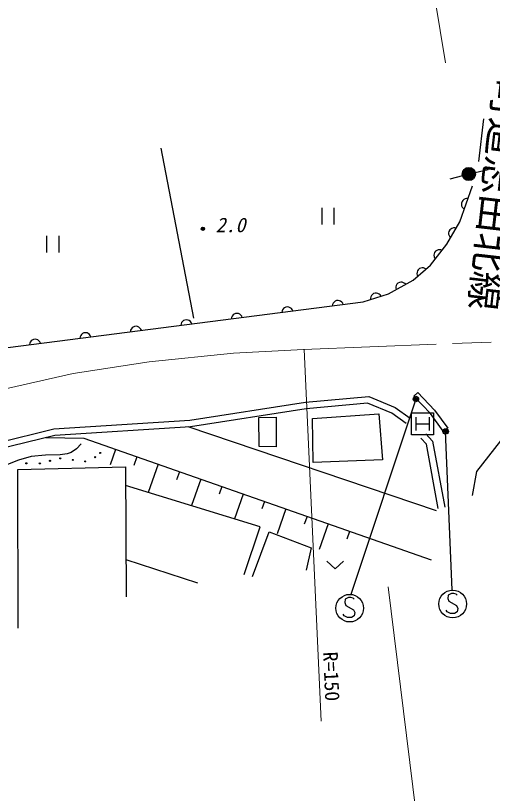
# Model space of a CAD drawing. Units: millimetres, scale not verified. Extents: x 40000 to 680000, y 20000 to 380000.
# Drawn here: x 91842 to 134990, y 248883 to 319322 of the extents above; entities that cross this region are included whole.
import ezdxf
from ezdxf.enums import TextEntityAlignment as Align

# ---------------------------------------------------------------- set-up
doc = ezdxf.new("R2010")
doc.units = ezdxf.units.MM
doc.header["$LTSCALE"] = 1000
doc.linetypes.add('CHAIN', pattern=[18.5, 12, -1.5, 3.5, -1.5])
for name, color, linetype, lineweight in [('M-BGD', 7, 'Continuous', 25), ('M-BGD-EXST', 7, 'Continuous', 25), ('M-BMK', 2, 'CHAIN', 13), ('M-STR-HTXT', 7, 'Continuous', 13)]:
    doc.layers.add(name, color=color, linetype=linetype, lineweight=lineweight)
doc.styles.add('ＭＳ ゴシック', font='')
doc.styles.get('ＭＳ ゴシック').set_extended_font_data('MS Gothic')

msp = doc.modelspace()

# ---------------------------------------------------------------- linework, layer by layer
at = {"layer": 'M-BGD'}
for p, q in [((134179, 309983), (133716, 306114)), ((104984, 307320), (107954, 291918)), ((133441, 305112), (134608, 305390)), ((132279, 304814), (131122, 304495)), ((132031, 300647), (133184, 303902)), ((132185, 302340), (132183, 302213)), ((132183, 302213), (132206, 302099)), ((132238, 302490), (132185, 302340)), ((132316, 302590), (132238, 302490)), ((132406, 302664), (132316, 302590)), ((132534, 302725), (132406, 302664)), ((132648, 302748), (132534, 302725)), ((132775, 302746), (132648, 302748)), ((119542, 301897), (119542, 300397)), ((120682, 300397), (120682, 301897)), ((132206, 302099), (132267, 301971)), ((132267, 301971), (132341, 301881)), ((132341, 301881), (132441, 301803)), ((130879, 298613), (132031, 300647)), ((131461, 300087), (131324, 300049)), ((131577, 300090), (131461, 300087)), ((131701, 300065), (131577, 300090)), ((94655, 299375), (94655, 297875)), ((95795, 297875), (95795, 299375)), ((131050, 299768), (131026, 299644)), ((131026, 299644), (131029, 299527)), ((131029, 299527), (131066, 299391)), ((131129, 299907), (131050, 299768)), ((131066, 299391), (131124, 299289)), ((131223, 299992), (131129, 299907)), ((131324, 300049), (131223, 299992)), ((131124, 299289), (131208, 299195)), ((129387, 296715), (130879, 298613)), ((129852, 297986), (129753, 297860)), ((129957, 298056), (129852, 297986)), ((130066, 298097), (129957, 298056)), ((130207, 298114), (130066, 298097)), ((130323, 298100), (130207, 298114)), ((130442, 298057), (130323, 298100)), ((129710, 297741), (129696, 297626)), ((129696, 297626), (129713, 297485)), ((129753, 297860), (129710, 297741)), ((129713, 297485), (129754, 297376)), ((129754, 297376), (129824, 297271)), ((127827, 295358), (129387, 296715)), ((128171, 296081), (128161, 295940)), ((128161, 295940), (128181, 295825)), ((128207, 296192), (128171, 296081)), ((128271, 296301), (128207, 296192)), ((128392, 296406), (128271, 296301)), ((128509, 296455), (128392, 296406)), ((128623, 296475), (128509, 296455)), ((128765, 296465), (128623, 296475)), ((128875, 296429), (128765, 296465)), ((128984, 296365), (128875, 296429)), ((125590, 294138), (127827, 295358)), ((126578, 295155), (126437, 295079)), ((126702, 295178), (126578, 295155)), ((126819, 295173), (126702, 295178)), ((126954, 295133), (126819, 295173)), ((128181, 295825), (128230, 295708)), ((126252, 294750), (126247, 294633)), ((126247, 294633), (126270, 294509)), ((126292, 294885), (126252, 294750)), ((126351, 294986), (126292, 294885)), ((126437, 295079), (126351, 294986)), ((127055, 295074), (126954, 295133)), ((127147, 294988), (127055, 295074)), ((123284, 293392), (125590, 294138)), ((123962, 293738), (123961, 293611)), ((123989, 293851), (123962, 293738)), ((124053, 293977), (123989, 293851)), ((124130, 294065), (124053, 293977)), ((124232, 294140), (124130, 294065)), ((124384, 294189), (124232, 294140)), ((124510, 294188), (124384, 294189)), ((124624, 294162), (124510, 294188)), ((124750, 294097), (124624, 294162)), ((124838, 294021), (124750, 294097)), ((124913, 293919), (124838, 294021)), ((86740, 288713), (123284, 293392)), ((120529, 293160), (120504, 293036)), ((120576, 293267), (120529, 293160)), ((120662, 293379), (120576, 293267)), ((120754, 293451), (120662, 293379)), ((120868, 293506), (120754, 293451)), ((121026, 293526), (120868, 293506)), ((121150, 293502), (121026, 293526)), ((121257, 293455), (121150, 293502)), ((121369, 293369), (121257, 293455)), ((121441, 293277), (121369, 293369)), ((121496, 293163), (121441, 293277)), ((111731, 292336), (111617, 292282)), ((111890, 292357), (111731, 292336)), ((112014, 292332), (111890, 292357)), ((112121, 292286), (112014, 292332)), ((115961, 292575), (115936, 292451)), ((116007, 292682), (115961, 292575)), ((116094, 292794), (116007, 292682)), ((116185, 292866), (116094, 292794)), ((116299, 292921), (116185, 292866)), ((116458, 292942), (116299, 292921)), ((116582, 292917), (116458, 292942)), ((116689, 292870), (116582, 292917)), ((116801, 292784), (116689, 292870)), ((116873, 292692), (116801, 292784)), ((116928, 292578), (116873, 292692)), ((106958, 291624), (106871, 291513)), ((107049, 291697), (106958, 291624)), ((107163, 291752), (107049, 291697)), ((107322, 291772), (107163, 291752)), ((107446, 291747), (107322, 291772)), ((107553, 291701), (107446, 291747)), ((107665, 291614), (107553, 291701)), ((111393, 291991), (111368, 291867)), ((111439, 292097), (111393, 291991)), ((111526, 292209), (111439, 292097)), ((111617, 292282), (111526, 292209)), ((112233, 292199), (112121, 292286)), ((112305, 292107), (112233, 292199)), ((112360, 291994), (112305, 292107)), ((102303, 290928), (102256, 290821)), ((102390, 291040), (102303, 290928)), ((102481, 291112), (102390, 291040)), ((102595, 291167), (102481, 291112)), ((102754, 291187), (102595, 291167)), ((102878, 291163), (102754, 291187)), ((102985, 291116), (102878, 291163)), ((103097, 291029), (102985, 291116)), ((103169, 290938), (103097, 291029)), ((103224, 290824), (103169, 290938)), ((106824, 291406), (106800, 291282)), ((106871, 291513), (106824, 291406)), ((107737, 291523), (107665, 291614)), ((107792, 291409), (107737, 291523)), ((97688, 290236), (97664, 290112)), ((97735, 290343), (97688, 290236)), ((97822, 290455), (97735, 290343)), ((97913, 290527), (97822, 290455)), ((98027, 290582), (97913, 290527)), ((98186, 290602), (98027, 290582)), ((98310, 290578), (98186, 290602)), ((98417, 290531), (98310, 290578)), ((98529, 290445), (98417, 290531)), ((98601, 290353), (98529, 290445)), ((98656, 290239), (98601, 290353)), ((102256, 290821), (102232, 290697)), ((93120, 289651), (93096, 289527)), ((93167, 289758), (93120, 289651)), ((93253, 289870), (93167, 289758)), ((93345, 289942), (93253, 289870)), ((93459, 289997), (93345, 289942)), ((93618, 290017), (93459, 289997)), ((93742, 289993), (93618, 290017)), ((93849, 289946), (93742, 289993)), ((93960, 289860), (93849, 289946)), ((94033, 289768), (93960, 289860)), ((94088, 289654), (94033, 289768)), ((118075, 284315), (123793, 284839)), ((123793, 284839), (126185, 283838)), ((128241, 285193), (127880, 284848)), ((129375, 283283), (127880, 284848)), ((128241, 285193), (129760, 283604)), ((107596, 282689), (118075, 284315)), ((123699, 284228), (118148, 283719)), ((125889, 283311), (123699, 284228)), ((118148, 283719), (107661, 282092)), ((118711, 282849), (124722, 283245)), ((124722, 283245), (125053, 279097)), ((127188, 282371), (125889, 283311)), ((126185, 283838), (127540, 282857)), ((130547, 281674), (129375, 283283)), ((129760, 283604), (130951, 281969)), ((95301, 281902), (107596, 282689)), ((113896, 280296), (113847, 282930)), ((113859, 282930), (115435, 282943)), ((115435, 282943), (115422, 280283)), ((118771, 278857), (118711, 282849)), ((77622, 277548), (95301, 281902)), ((107661, 282092), (95392, 281306)), ((129917, 274470), (107452, 282078)), ((130951, 281969), (130547, 281674)), ((95392, 281306), (77831, 276981)), ((94586, 281108), (98007, 281054)), ((98007, 281054), (129455, 270023)), ((129013, 280502), (128519, 281054)), ((128965, 281455), (129573, 280777)), ((130081, 274687), (129013, 280502)), ((129573, 280777), (130671, 274795)), ((133579, 278037), (135765, 280801)), ((100894, 280041), (100402, 278640)), ((115422, 280283), (113896, 280296)), ((102818, 279366), (102543, 278581)), ((125053, 279097), (118771, 278857)), ((92032, 278224), (101792, 278455)), ((101792, 278455), (101850, 266673)), ((104743, 278691), (103851, 276148)), ((92089, 263843), (92032, 278224)), ((106667, 278016), (106407, 277275)), ((133194, 275852), (133579, 278037)), ((108591, 277341), (107751, 274946)), ((113978, 273026), (101800, 276780)), ((110516, 276666), (110272, 275969)), ((112440, 275991), (111652, 273743)), ((114365, 275316), (114136, 274664)), ((116289, 274641), (115502, 272397)), ((118214, 273966), (117966, 273262)), ((112534, 268694), (113978, 273026)), ((120138, 273291), (119324, 270969)), ((122062, 272616), (121819, 271922)), ((113284, 268521), (114786, 272564)), ((114786, 272564), (118597, 271120)), ((118597, 271120), (118135, 269099)), ((101833, 270080), (108318, 267944)), ((120006, 269929), (120756, 269209)), ((120756, 269209), (121506, 269929))]:
    msp.add_line(p, q, dxfattribs=at)
msp.add_lwpolyline([(97769, 280554), (97348, 280100), (96873, 279755), (96497, 279626), (95892, 279558), (94550, 279526), (93263, 279386), (92116, 279063), (90951, 278621)], dxfattribs=at)
for centre, radius in [((132857, 304973), 600), ((132857, 304973), 528), ((132857, 304973), 456), ((132857, 304973), 384), ((132857, 304973), 312), ((132857, 304973), 240), ((132857, 304973), 168), ((132857, 304973), 96), ((132857, 304973), 24), ((108796, 300023), 150), ((108796, 300023), 90), ((108796, 300023), 30), ((99505, 279713), 50), ((94961, 278999), 50), ((95884, 279225), 50), ((97015, 279086), 50), ((98147, 278947), 50), ((99052, 279330), 50), ((92820, 278773), 50), ((94039, 278773), 50)]:
    msp.add_circle(centre, radius, dxfattribs=at)
at = {"layer": 'M-BGD-EXST'}
for p, q in [((128066, 284597), (122174, 266908)), ((127661, 281341), (127661, 283341)), ((127661, 283341), (129661, 283341)), ((129661, 283341), (129661, 281341)), ((128061, 282941), (128061, 281741)), ((129261, 282941), (129261, 281741)), ((128061, 282341), (129261, 282341)), ((129661, 281341), (127661, 281341)), ((131333, 267306), (130759, 281662)), ((131295, 266990), (130995, 266840)), ((131495, 266990), (131295, 266990)), ((131695, 266940), (131495, 266990)), ((121678, 266461), (121628, 266161)), ((121978, 266611), (121678, 266461)), ((122178, 266611), (121978, 266611)), ((122378, 266561), (122178, 266611)), ((122478, 266461), (122378, 266561)), ((130995, 266840), (130945, 266540)), ((130945, 266540), (131045, 266290)), ((131045, 266290), (131745, 265890)), ((131795, 266840), (131695, 266940)), ((121628, 266161), (121728, 265911)), ((121728, 265911), (122428, 265511)), ((131745, 265890), (131845, 265640)), ((131845, 265640), (131795, 265340)), ((121578, 264961), (121478, 265111)), ((121878, 264811), (121578, 264961)), ((122478, 264961), (122228, 264811)), ((122428, 265511), (122528, 265261)), ((122528, 265261), (122478, 264961)), ((130895, 265340), (130795, 265490)), ((131195, 265190), (130895, 265340)), ((131545, 265190), (131195, 265190)), ((131795, 265340), (131545, 265190)), ((122228, 264811), (121878, 264811))]:
    msp.add_line(p, q, dxfattribs=at)
for centre, radius in [((128066, 284597), 250), ((128066, 284597), 150), ((128066, 284597), 50), ((130759, 281662), 250), ((130759, 281662), 150), ((130759, 281662), 50), ((131395, 266040), 1250), ((122078, 265661), 1250)]:
    msp.add_circle(centre, radius, dxfattribs=at)
at = {"layer": 'M-BMK'}
for p, q in [((117896, 289091), (168689, 291080)), ((111558, 288736), (117896, 289091)), ((103917, 287966), (111558, 288736)), ((97046, 286899), (103917, 287966)), ((88041, 284885), (97046, 286899))]:
    msp.add_line(p, q, dxfattribs=at)
at = {"layer": 'M-STR-HTXT'}
for p, q in [((127959, 331829), (130740, 315050)), ((117949, 289093), (119486, 255426)), ((125545, 267599), (128201, 246062))]:
    msp.add_line(p, q, dxfattribs=at)

# ---------------------------------------------------------------- texts
at = {"layer": 'M-BGD', "style": 'ＭＳ ゴシック'}
msp.add_text('町道志田北線', height=2566, rotation=263.4, dxfattribs=at).set_placement((134535, 313743), align=Align.BOTTOM_LEFT)
at = {"layer": 'M-BGD', "style": 'ＭＳ ゴシック', "oblique": 15}
msp.add_text('2.0', height=1320, dxfattribs=at).set_placement((109937, 299304), align=Align.BOTTOM_LEFT)
at = {"layer": 'M-STR-HTXT', "style": 'ＭＳ ゴシック'}
msp.add_text('R=150', height=1320, rotation=272.5, dxfattribs=at).set_placement((119276, 261676), align=Align.BOTTOM_LEFT)

doc.saveas('drawing.dxf')
